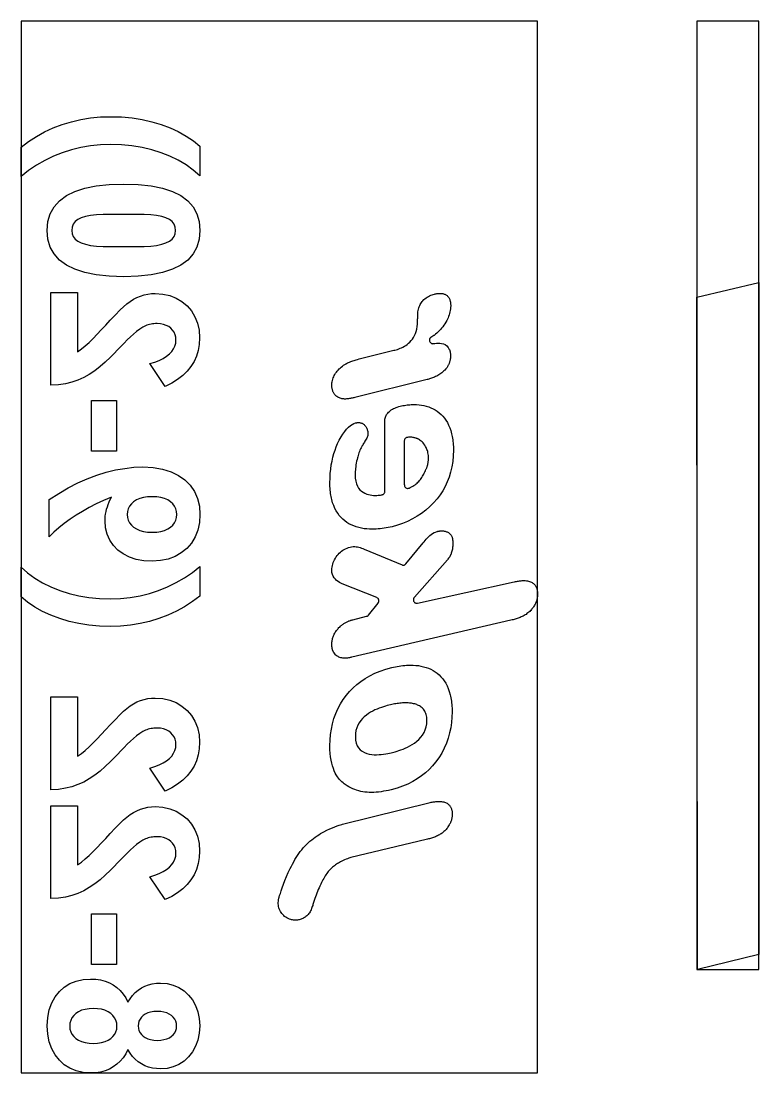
# Model space of a CAD drawing. Header units: millimetres. Extents: x 0 to 4977, y -2743 to 0.
# Drawn here: x 4050 to 4977, y -1320 to 0 of the extents above; entities that cross this region are included whole.
import ezdxf

# ---------------------------------------------------------------- set-up
doc = ezdxf.new("R2010")
doc.units = ezdxf.units.MM
for name, color, linetype in [('VINYL_WHITE_CUT', 7, 'Continuous'), ('VINYL_WHITE_ROLL', 1, 'Continuous'), ('VINYL_YELLOW_CUT', 7, 'Continuous'), ('VINYL_YELLOW_ROLL', 1, 'Continuous')]:
    doc.layers.add(name, color=color, linetype=linetype)

msp = doc.modelspace()

# ---------------------------------------------------------------- linework, layer by layer
at = {"layer": 'VINYL_WHITE_CUT'}
for points in [[(4113.3, -161.5), (4101.7, -165.2), (4090.5, -169.7), (4079.7, -174.9), (4069.3, -181), (4059.3, -187.7), (4049.9, -195.2), (4049.9, -158.2), (4059.3, -151.1), (4069.2, -144.7), (4079.5, -139), (4090.3, -134.1), (4101.5, -129.8), (4113.1, -126.3), (4125, -123.6), (4137.2, -121.6), (4149.6, -120.4), (4162.3, -120), (4176, -120.4), (4189.3, -121.6), (4202, -123.6), (4214.3, -126.3), (4225.9, -129.8), (4237, -134), (4247.4, -138.8), (4257.2, -144.3), (4266.3, -150.5), (4274.6, -157.2), (4274.6, -194.3), (4266.2, -187.1), (4257.2, -180.6), (4247.4, -174.7), (4236.9, -169.6), (4225.8, -165.2), (4214.2, -161.5), (4201.9, -158.6), (4189.2, -156.5), (4176, -155.2), (4162.3, -154.8), (4149.7, -155.2), (4137.3, -156.5), (4125.1, -158.6), (4113.3, -161.5)], [(4250.6, -306.3), (4240.1, -311.5), (4227.6, -315.6), (4213.3, -318.5), (4197, -320.2), (4178.8, -320.8), (4160.6, -320.2), (4144.3, -318.5), (4129.9, -315.6), (4117.4, -311.5), (4106.9, -306.3), (4098.2, -299.9), (4091.5, -292.3), (4086.6, -283.6), (4083.7, -273.7), (4082.8, -262.7), (4083.7, -251.6), (4086.6, -241.8), (4091.5, -233.1), (4098.2, -225.5), (4106.9, -219.1), (4117.4, -213.9), (4129.9, -209.8), (4144.3, -206.9), (4160.6, -205.2), (4178.8, -204.6), (4197, -205.2), (4213.3, -206.9), (4227.6, -209.8), (4240.1, -213.9), (4250.6, -219.1), (4259.2, -225.5), (4265.9, -233.1), (4270.7, -241.8), (4273.6, -251.6), (4274.6, -262.7), (4273.6, -273.7), (4270.7, -283.6), (4265.9, -292.3), (4259.2, -299.9), (4250.6, -306.3)], [(4226.5, -280.2), (4231.9, -278.5), (4236.2, -276.3), (4239.6, -273.7), (4242, -270.5), (4243.4, -266.9), (4243.9, -262.7), (4243.4, -258.5), (4242, -254.9), (4239.6, -251.7), (4236.2, -249.1), (4231.9, -247), (4226.5, -245.3), (4220.1, -244.1), (4212.7, -243.2), (4204.3, -242.7), (4194.8, -242.6), (4162.6, -242.6), (4153.1, -242.7), (4144.6, -243.2), (4137.2, -244.1), (4130.9, -245.3), (4125.5, -247), (4121.1, -249.1), (4117.8, -251.7), (4115.4, -254.9), (4113.9, -258.5), (4113.5, -262.7), (4113.9, -266.9), (4115.4, -270.5), (4117.8, -273.7), (4121.1, -276.3), (4125.5, -278.5), (4130.9, -280.2), (4137.2, -281.5), (4144.6, -282.4), (4153.1, -282.9), (4162.6, -283), (4194.8, -283), (4204.3, -282.9), (4212.7, -282.4), (4220.1, -281.5), (4226.5, -280.2)], [(4135.6, -443.4), (4128.7, -447.4), (4121.4, -450.7), (4113.7, -453.3), (4105.6, -455.3), (4096.9, -456.6), (4087.5, -457.1), (4087.5, -340.7), (4120.9, -340.7), (4120.9, -415), (4125.8, -411.5), (4130.6, -407.6), (4135.5, -403.2), (4140.4, -398.4), (4145.5, -393.1), (4150.7, -387.6), (4156.2, -381.7), (4161.9, -375.5), (4167.9, -369.1), (4174.3, -362.5), (4178.4, -358.5), (4182.6, -355), (4186.8, -351.9), (4191.1, -349.2), (4195.4, -346.9), (4199.9, -345.1), (4204.4, -343.7), (4209, -342.7), (4213.6, -342.1), (4218.5, -341.9), (4227.8, -342.6), (4236.6, -344.5), (4244.7, -347.7), (4251.9, -352), (4258.3, -357.4), (4263.8, -363.8), (4268.1, -371), (4271.4, -379.1), (4273.4, -388), (4274.1, -397.5), (4273.6, -405.7), (4272.4, -413.4), (4270.2, -420.6), (4267.2, -427.4), (4263.3, -433.7), (4258.6, -439.5), (4253, -445), (4246.5, -449.9), (4239.2, -454.5), (4230.9, -458.6), (4211.5, -429.9), (4217.7, -428), (4223.2, -425.8), (4228.2, -423.4), (4232.4, -420.7), (4236.1, -417.8), (4239.1, -414.7), (4241.4, -411.4), (4243.1, -407.8), (4244.1, -404.1), (4244.4, -400.2), (4244.1, -396.8), (4243.3, -393.6), (4242, -390.6), (4240.2, -387.9), (4238, -385.5), (4235.3, -383.5), (4232.2, -381.9), (4228.7, -380.7), (4224.9, -379.9), (4220.7, -379.6), (4218.7, -379.7), (4216.8, -379.8), (4214.9, -380), (4213.1, -380.4), (4211.3, -380.8), (4209.5, -381.2), (4207.9, -381.8), (4206.2, -382.5), (4204.6, -383.2), (4203, -384.1), (4198.9, -386.6), (4195, -389.5), (4191.1, -392.8), (4187.2, -396.3), (4183.3, -400.1), (4179.4, -404.1), (4175.3, -408.3), (4171.2, -412.6), (4166.9, -417), (4162.3, -421.6), (4155.7, -427.9), (4149.1, -433.7), (4142.4, -438.8), (4135.6, -443.4)], [(4563, -449.1), (4561.9, -449.4), (4560.8, -449.7), (4559.8, -450), (4468.9, -472.4), (4467.9, -472.7), (4466.8, -472.9), (4465.7, -473.1), (4464.6, -473.4), (4463.4, -473.6), (4462.2, -473.8), (4461, -474), (4459.8, -474.1), (4458.6, -474.2), (4457.4, -474.3), (4456.2, -474.3), (4455.1, -474.2), (4454, -474.1), (4452.9, -473.9), (4451.7, -473.7), (4450.7, -473.3), (4449.6, -472.9), (4448.5, -472.5), (4447.5, -471.9), (4446.5, -471.2), (4446.5, -471.2), (4445.9, -470.8), (4445.3, -470.3), (4444.8, -469.9), (4444.3, -469.3), (4443.9, -468.8), (4443.4, -468.2), (4443, -467.6), (4442.6, -467), (4442.2, -466.3), (4441.9, -465.6), (4441.6, -464.9), (4441.3, -464.1), (4441, -463.3), (4440.8, -462.5), (4440.6, -461.7), (4440.4, -460.8), (4440.3, -460), (4440.2, -459.1), (4440.1, -458.2), (4440.1, -457.3), (4440.2, -455.8), (4440.3, -454.2), (4440.6, -452.6), (4440.9, -451.1), (4441.4, -449.5), (4441.9, -447.9), (4442.5, -446.4), (4443.2, -444.9), (4444, -443.4), (4444.9, -441.9), (4445.9, -440.5), (4447, -439.2), (4448.1, -437.9), (4449.3, -436.6), (4450.6, -435.4), (4451.9, -434.2), (4453.4, -433.1), (4454.9, -432), (4456.5, -431), (4458.1, -430), (4458.2, -430), (4458.2, -430), (4458.2, -430), (4458.3, -430), (4458.3, -429.9), (4458.4, -429.9), (4458.4, -429.9), (4458.4, -429.9), (4458.5, -429.9), (4458.5, -429.8), (4459.8, -429.1), (4461.1, -428.5), (4462.5, -427.9), (4463.9, -427.3), (4465.2, -426.8), (4466.6, -426.4), (4468, -425.9), (4469.4, -425.5), (4470.8, -425.1), (4472.2, -424.7), (4474.6, -424), (4518, -413.2), (4519.4, -412.9), (4520.9, -412.4), (4522.5, -412), (4524.2, -411.4), (4525.9, -410.7), (4527.6, -410), (4529.4, -409.1), (4531.2, -408.1), (4533, -407), (4534.8, -405.8), (4536.5, -404.4), (4538.2, -402.8), (4539.8, -401), (4541.3, -399.1), (4542.7, -397), (4544, -394.7), (4545.1, -392.2), (4546.1, -389.5), (4546.8, -386.5), (4547.4, -383.3), (4547.4, -383.3), (4547.4, -383.3), (4547.4, -383.3), (4547.4, -383.2), (4547.4, -383.2), (4547.4, -383.2), (4547.4, -383.1), (4547.4, -383.1), (4547.5, -383.1), (4547.5, -383), (4547.5, -382.5), (4547.5, -381.9), (4547.6, -381.2), (4547.6, -380.3), (4547.7, -379.4), (4547.7, -378.4), (4547.8, -377.3), (4547.8, -376.2), (4547.9, -375), (4547.9, -373.9), (4548, -372.7), (4548, -371.6), (4548, -370.6), (4548.1, -369.5), (4548.1, -368.6), (4548.1, -367.7), (4548.2, -366.9), (4548.2, -366.2), (4548.3, -365.6), (4548.3, -365.2), (4548.3, -365.1), (4548.6, -363.3), (4548.9, -361.6), (4549.4, -360), (4549.9, -358.5), (4550.5, -357), (4551.2, -355.7), (4551.9, -354.4), (4552.7, -353.1), (4553.6, -352), (4554.5, -350.9), (4555.8, -349.6), (4557.1, -348.4), (4558.5, -347.4), (4560, -346.4), (4561.5, -345.6), (4563, -344.8), (4564.6, -344.1), (4566.1, -343.5), (4567.6, -343), (4569.1, -342.6), (4569.9, -342.5), (4570.6, -342.3), (4571.2, -342.2), (4571.9, -342.1), (4572.6, -342), (4573.3, -341.9), (4573.9, -341.9), (4574.6, -341.8), (4575.2, -341.8), (4575.9, -341.8), (4576.8, -341.8), (4577.8, -341.9), (4578.7, -342), (4579.6, -342.1), (4580.4, -342.3), (4581.3, -342.6), (4582.1, -342.9), (4582.8, -343.2), (4583.5, -343.6), (4584.2, -344), (4584.8, -344.5), (4585.4, -345.1), (4586, -345.7), (4586.5, -346.3), (4587, -347), (4587.4, -347.8), (4587.8, -348.6), (4588.2, -349.5), (4588.5, -350.4), (4588.8, -351.3), (4588.9, -351.9), (4589, -352.4), (4589.1, -353), (4589.2, -353.6), (4589.3, -354.2), (4589.3, -354.8), (4589.3, -355.4), (4589.4, -356.1), (4589.4, -356.7), (4589.4, -357.4), (4589.3, -359.4), (4589.2, -361.3), (4588.9, -363.2), (4588.5, -365.1), (4588, -367), (4587.5, -368.8), (4586.8, -370.6), (4586.1, -372.4), (4585.3, -374.2), (4584.5, -375.9), (4583.3, -377.9), (4582.1, -379.9), (4580.8, -381.8), (4579.4, -383.7), (4578, -385.4), (4576.6, -387.1), (4575, -388.7), (4573.5, -390.2), (4572, -391.7), (4570.4, -393), (4570, -393.3), (4569.7, -393.6), (4569.3, -393.8), (4568.9, -394.1), (4568.6, -394.4), (4568.2, -394.6), (4567.8, -394.8), (4567.5, -395.1), (4567.1, -395.3), (4566.7, -395.5), (4566.5, -395.7), (4566.2, -395.8), (4566, -396), (4565.8, -396.2), (4565.5, -396.3), (4565.3, -396.5), (4565.1, -396.6), (4564.9, -396.7), (4564.8, -396.9), (4564.6, -397), (4564.2, -397.2), (4563.8, -397.6), (4563.5, -397.9), (4563.3, -398.3), (4563, -398.7), (4562.9, -399.2), (4562.7, -399.6), (4562.7, -400.1), (4562.7, -400.6), (4562.7, -401.1), (4562.9, -401.8), (4563.1, -402.5), (4563.5, -403), (4563.9, -403.5), (4564.4, -404), (4564.9, -404.3), (4565.5, -404.6), (4566.2, -404.8), (4566.8, -404.9), (4567.5, -404.8), (4567.7, -404.8), (4567.9, -404.8), (4569.5, -404.5), (4571.4, -404.3), (4573.5, -404.2), (4575.7, -404.3), (4578, -404.6), (4580.3, -405.2), (4582.4, -406.1), (4584.5, -407.5), (4586.2, -409.5), (4587.7, -412), (4587.7, -412), (4587.7, -412), (4587.7, -412), (4587.7, -412), (4587.7, -412), (4587.7, -412), (4587.7, -412.1), (4587.7, -412.1), (4587.8, -412.1), (4587.8, -412.1), (4587.9, -412.5), (4588.1, -412.8), (4588.2, -413.2), (4588.3, -413.6), (4588.4, -414), (4588.5, -414.4), (4588.6, -414.8), (4588.7, -415.2), (4588.8, -415.6), (4588.9, -416), (4588.9, -416.5), (4589, -417), (4589, -417.4), (4589, -417.9), (4589.1, -418.4), (4589.1, -419), (4589.1, -419.5), (4589.1, -420), (4589.1, -420.5), (4589.1, -421.1), (4589.1, -421.8), (4589.1, -422.5), (4589, -423.3), (4588.9, -424), (4588.8, -424.8), (4588.7, -425.5), (4588.5, -426.2), (4588.3, -427), (4588.1, -427.7), (4587.9, -428.5), (4587.6, -429.2), (4587.3, -429.9), (4587, -430.6), (4586.7, -431.3), (4586.4, -432), (4586, -432.7), (4585.6, -433.3), (4585.2, -434), (4584.8, -434.6), (4584.4, -435.2), (4583.3, -436.6), (4582.1, -437.9), (4580.9, -439.1), (4579.7, -440.2), (4578.4, -441.3), (4577.1, -442.3), (4575.8, -443.2), (4574.5, -444), (4573.2, -444.8), (4571.9, -445.5), (4570.5, -446.2), (4569.2, -446.8), (4567.9, -447.3), (4566.6, -447.8), (4565.4, -448.3), (4564.2, -448.7), (4563, -449.1)], [(4169.6, -539.8), (4138.4, -539.8), (4138.4, -476.3), (4169.6, -476.3), (4169.6, -539.8)], [(4494.6, -595.2), (4496.5, -595.2), (4498.3, -595.1), (4499.9, -595), (4501.3, -594.8), (4502.6, -594.6), (4503.2, -594.5), (4503.9, -594.3), (4504.5, -594), (4505, -593.7), (4505.5, -593.2), (4505.9, -592.7), (4506.2, -592.2), (4506.5, -591.6), (4506.6, -591), (4506.7, -590.3), (4506.7, -502.4), (4506.7, -501), (4506.9, -499.7), (4507.1, -498.4), (4507.5, -497.2), (4507.9, -496), (4508.4, -494.9), (4509, -493.9), (4509.7, -492.8), (4510.5, -491.9), (4511.3, -491), (4512.4, -489.9), (4513.6, -489), (4514.8, -488), (4516.2, -487.2), (4517.6, -486.4), (4519.2, -485.7), (4520.8, -485), (4522.4, -484.4), (4524.2, -483.8), (4526, -483.3), (4527.7, -482.9), (4529.4, -482.6), (4531.2, -482.3), (4532.9, -482), (4534.6, -481.8), (4536.4, -481.6), (4538.1, -481.4), (4539.9, -481.3), (4541.6, -481.2), (4543.3, -481.2), (4546.5, -481.3), (4549.7, -481.5), (4552.8, -481.9), (4555.8, -482.5), (4558.8, -483.3), (4561.8, -484.2), (4564.6, -485.3), (4567.3, -486.6), (4570, -488), (4572.5, -489.7), (4575, -491.5), (4577.3, -493.6), (4579.5, -495.9), (4581.5, -498.3), (4583.4, -501), (4585.2, -503.9), (4586.8, -507), (4588.2, -510.4), (4589.5, -514), (4590.6, -517.8), (4591, -519.6), (4591.4, -521.5), (4591.7, -523.4), (4592, -525.4), (4592.3, -527.4), (4592.5, -529.5), (4592.6, -531.6), (4592.8, -533.8), (4592.8, -536), (4592.9, -538.3), (4592.6, -545.6), (4592, -552.7), (4590.8, -559.4), (4589.3, -566), (4587.4, -572.2), (4585.1, -578.2), (4582.4, -583.9), (4579.4, -589.4), (4576, -594.5), (4572.4, -599.4), (4568, -604.5), (4563.2, -609.3), (4558.2, -613.7), (4552.8, -617.8), (4547.2, -621.5), (4541.3, -624.8), (4535.2, -627.8), (4528.9, -630.4), (4522.5, -632.6), (4515.9, -634.5), (4513.4, -635.1), (4510.9, -635.6), (4508.4, -636.1), (4505.9, -636.5), (4503.4, -636.8), (4500.9, -637.1), (4498.5, -637.4), (4496, -637.5), (4493.5, -637.7), (4491.1, -637.7), (4487.5, -637.6), (4484, -637.4), (4480.6, -637), (4477.2, -636.4), (4473.9, -635.6), (4470.7, -634.7), (4467.6, -633.6), (4464.6, -632.3), (4461.7, -630.8), (4459, -629.1), (4456.4, -627.3), (4454, -625.2), (4451.7, -623), (4449.5, -620.5), (4447.5, -617.7), (4445.6, -614.8), (4444, -611.6), (4442.5, -608.1), (4441.2, -604.5), (4440.1, -600.5), (4439.7, -598.7), (4439.3, -596.8), (4438.9, -594.8), (4438.6, -592.8), (4438.4, -590.7), (4438.1, -588.5), (4438, -586.3), (4437.8, -584.1), (4437.8, -581.7), (4437.7, -579.4), (4437.9, -573.5), (4438.2, -567.8), (4438.8, -562.4), (4439.5, -557.1), (4440.4, -552.1), (4441.6, -547.3), (4442.8, -542.7), (4444.2, -538.3), (4445.7, -534.2), (4447.4, -530.3), (4449.5, -525.9), (4451.7, -521.9), (4454, -518.3), (4456.3, -515.1), (4458.7, -512.2), (4461, -509.8), (4463.4, -507.7), (4465.7, -506.2), (4467.9, -505), (4470, -504.3), (4470.4, -504.2), (4470.7, -504.1), (4471, -504.1), (4471.4, -504), (4471.7, -503.9), (4472.1, -503.9), (4472.4, -503.9), (4472.8, -503.8), (4473.1, -503.8), (4473.5, -503.8), (4474.3, -503.9), (4475.1, -503.9), (4475.9, -504.1), (4476.7, -504.3), (4477.4, -504.5), (4478.1, -504.8), (4478.8, -505.1), (4479.4, -505.5), (4480.1, -506), (4480.7, -506.4), (4481.3, -507), (4481.8, -507.6), (4482.4, -508.2), (4482.9, -508.8), (4483.3, -509.6), (4483.7, -510.3), (4484.1, -511.1), (4484.5, -511.9), (4484.7, -512.8), (4485, -513.7), (4485.1, -514.2), (4485.2, -514.6), (4485.3, -515.1), (4485.3, -515.5), (4485.4, -516), (4485.4, -516.5), (4485.5, -517), (4485.5, -517.5), (4485.5, -518), (4485.5, -518.5), (4485.4, -519.3), (4485.2, -520.2), (4484.9, -521.2), (4484.4, -522.2), (4483.9, -523.4), (4483.3, -524.6), (4482.5, -525.8), (4481.8, -527.1), (4481, -528.5), (4480.2, -529.8), (4479.9, -530.3), (4479.6, -530.7), (4479.4, -531.2), (4479.1, -531.6), (4478.9, -532.1), (4478.6, -532.5), (4478.4, -532.9), (4478.2, -533.2), (4478, -533.6), (4477.8, -533.9), (4477, -535.4), (4476.2, -536.9), (4475.5, -538.4), (4474.8, -540), (4474.2, -541.7), (4473.6, -543.3), (4473.1, -545), (4472.6, -546.7), (4472.2, -548.3), (4471.8, -550), (4471.3, -552.4), (4470.8, -554.7), (4470.4, -557), (4470.1, -559.2), (4469.9, -561.3), (4469.7, -563.3), (4469.5, -565.1), (4469.4, -566.8), (4469.4, -568.3), (4469.3, -569.6), (4469.5, -573.8), (4470.1, -577.4), (4471, -580.7), (4472.3, -583.5), (4473.8, -586), (4475.5, -588.1), (4477.4, -589.9), (4479.5, -591.4), (4481.8, -592.6), (4484.1, -593.6), (4486.2, -594.2), (4488.4, -594.7), (4490.5, -595), (4492.6, -595.2), (4494.6, -595.2)], [(4541.7, -522.5), (4540.7, -522.3), (4539.8, -522.2), (4538.8, -522.2), (4537.7, -522.2), (4536.5, -522.3), (4535.1, -522.5), (4534.5, -522.6), (4533.9, -522.8), (4533.3, -523.1), (4532.8, -523.5), (4532.3, -523.9), (4531.9, -524.4), (4531.6, -524.9), (4531.3, -525.5), (4531.2, -526.1), (4531.1, -526.8), (4531.1, -582.1), (4531.2, -582.1), (4531.2, -582.2), (4531.2, -582.4), (4531.3, -582.5), (4531.3, -582.7), (4531.3, -582.9), (4531.3, -583), (4531.3, -583.2), (4531.4, -583.4), (4531.4, -583.5), (4531.5, -583.7), (4531.8, -584.3), (4532.2, -584.9), (4532.7, -585.3), (4533.2, -585.7), (4533.8, -586), (4534.4, -586.2), (4535.1, -586.4), (4535.7, -586.4), (4536.4, -586.3), (4537.1, -586), (4538.7, -585.3), (4540.3, -584.6), (4541.8, -583.8), (4543.2, -582.9), (4544.6, -581.9), (4545.9, -580.9), (4547.1, -579.9), (4548.3, -578.7), (4549.4, -577.6), (4550.4, -576.4), (4551.4, -575.2), (4552.3, -573.9), (4553.2, -572.6), (4554, -571.3), (4554.8, -570), (4555.6, -568.6), (4556.3, -567.2), (4557, -565.7), (4557.7, -564.3), (4558.4, -562.7), (4558.7, -562.1), (4559, -561.5), (4559.3, -560.8), (4559.5, -560.1), (4559.8, -559.5), (4560, -558.8), (4560.2, -558.1), (4560.4, -557.4), (4560.5, -556.7), (4560.7, -556), (4560.8, -555.2), (4561, -554.5), (4561.1, -553.8), (4561.2, -553), (4561.3, -552.3), (4561.4, -551.5), (4561.5, -550.7), (4561.5, -550), (4561.5, -549.2), (4561.5, -548.4), (4561.5, -546.7), (4561.4, -545), (4561.2, -543.4), (4560.9, -541.8), (4560.5, -540.3), (4560.1, -538.9), (4559.6, -537.5), (4559.1, -536.3), (4558.5, -535), (4557.9, -533.9), (4556.9, -532.2), (4555.8, -530.7), (4554.7, -529.3), (4553.5, -528.1), (4552.3, -527.1), (4551.2, -526.2), (4550.1, -525.5), (4549.1, -524.8), (4548.2, -524.4), (4547.4, -524.1), (4547.4, -524), (4547.3, -524), (4547.3, -524), (4547.3, -524), (4547.2, -524), (4547.2, -524), (4547.1, -524), (4547.1, -523.9), (4547.1, -523.9), (4547, -523.9), (4546.7, -523.8), (4546.4, -523.7), (4546.1, -523.7), (4546, -523.6), (4545.8, -523.6), (4545.7, -523.6), (4545.7, -523.6), (4545.6, -523.6), (4545.6, -523.6), (4545.6, -523.6), (4544.5, -523.2), (4543.5, -522.9), (4542.6, -522.7), (4541.7, -522.5)], [(4157.4, -612.6), (4158.3, -609.6), (4159.3, -606.6), (4160.5, -603.5), (4161.8, -600.5), (4163.3, -597.4), (4153.6, -601.6), (4144.3, -606), (4135.4, -610.6), (4127, -615.3), (4119, -620.2), (4111.4, -625.2), (4104.2, -630.4), (4097.5, -635.8), (4091.2, -641.4), (4085.3, -647.2), (4085.3, -600.6), (4097.2, -592.8), (4109.2, -585.8), (4121.2, -579.6), (4133.1, -574.3), (4145, -569.8), (4156.9, -566.1), (4168.6, -563.3), (4180.2, -561.3), (4191.6, -560), (4202.7, -559.6), (4215.7, -560.3), (4227.5, -562.3), (4238.2, -565.6), (4247.5, -570.1), (4255.6, -575.7), (4262.3, -582.5), (4267.6, -590.2), (4271.4, -599), (4273.8, -608.7), (4274.6, -619.2), (4273.9, -629.4), (4271.8, -638.9), (4268.4, -647.4), (4263.8, -655.1), (4258, -661.8), (4251.1, -667.4), (4243.3, -671.8), (4234.5, -675.1), (4224.9, -677.1), (4214.5, -677.8), (4204.1, -677.2), (4194.5, -675.5), (4185.9, -672.6), (4178.1, -668.7), (4171.4, -663.9), (4165.8, -658.1), (4161.3, -651.5), (4158.1, -644.1), (4156, -636), (4155.4, -627.3), (4155.4, -624.4), (4155.7, -621.5), (4156.1, -618.6), (4156.7, -615.6), (4157.4, -612.6)], [(4237.5, -635.2), (4240.4, -632.7), (4242.7, -629.8), (4244.3, -626.5), (4245.3, -623), (4245.6, -619.2), (4245.3, -615.4), (4244.3, -611.9), (4242.7, -608.7), (4240.4, -605.7), (4237.5, -603.2), (4234.1, -601), (4230, -599.3), (4225.4, -598), (4220.2, -597.2), (4214.5, -596.9), (4208.7, -597.2), (4203.5, -598), (4198.9, -599.3), (4194.8, -601), (4191.3, -603.2), (4188.4, -605.7), (4186.1, -608.7), (4184.4, -611.9), (4183.4, -615.4), (4183, -619.2), (4183.4, -623), (4184.4, -626.5), (4186.1, -629.8), (4188.4, -632.7), (4191.3, -635.2), (4194.8, -637.4), (4198.9, -639.2), (4203.5, -640.5), (4208.7, -641.2), (4214.5, -641.5), (4220.2, -641.2), (4225.4, -640.5), (4230, -639.2), (4234.1, -637.4), (4237.5, -635.2)], [(4670.3, -750.5), (4669, -750.9), (4667.7, -751.2), (4666.4, -751.5), (4665.1, -751.8), (4465.1, -798.3), (4465, -798.4), (4464.2, -798.6), (4463.3, -798.8), (4462.3, -799), (4461.2, -799.2), (4460, -799.3), (4458.8, -799.5), (4457.6, -799.5), (4456.3, -799.6), (4455, -799.5), (4453.8, -799.4), (4452.6, -799.2), (4451.4, -799), (4450.2, -798.6), (4449, -798.2), (4447.9, -797.6), (4446.8, -796.9), (4445.7, -796.1), (4444.7, -795.2), (4443.8, -794.2), (4442.9, -793), (4442.6, -792.6), (4442.4, -792.1), (4442.1, -791.7), (4441.9, -791.2), (4441.7, -790.8), (4441.5, -790.3), (4441.3, -789.8), (4441.2, -789.3), (4441, -788.8), (4440.9, -788.2), (4440.7, -787.7), (4440.6, -787.1), (4440.5, -786.5), (4440.4, -785.9), (4440.3, -785.3), (4440.2, -784.7), (4440.2, -784), (4440.1, -783.4), (4440.1, -782.7), (4440.1, -782.1), (4440.1, -780.8), (4440.2, -779.5), (4440.4, -778.3), (4440.5, -777.1), (4440.8, -775.9), (4441.1, -774.8), (4441.4, -773.7), (4441.7, -772.6), (4442.1, -771.5), (4442.6, -770.5), (4443.2, -769.3), (4443.8, -768.1), (4444.5, -767), (4445.2, -765.9), (4445.9, -764.9), (4446.7, -763.9), (4447.5, -763), (4448.3, -762.1), (4449.1, -761.2), (4449.9, -760.5), (4450, -760.4), (4450.9, -759.5), (4451.8, -758.7), (4452.6, -758), (4453.5, -757.3), (4454.3, -756.7), (4455.2, -756.1), (4456, -755.6), (4456.8, -755.1), (4457.6, -754.6), (4458.4, -754.2), (4459.2, -753.8), (4460.1, -753.5), (4460.9, -753.1), (4461.7, -752.8), (4462.5, -752.5), (4463.4, -752.3), (4464.2, -752), (4465, -751.7), (4465.8, -751.5), (4466.6, -751.2), (4483.7, -747), (4484, -746.9), (4484.3, -746.9), (4484.6, -746.8), (4484.8, -746.6), (4485.1, -746.5), (4485.3, -746.3), (4485.6, -746.2), (4485.8, -746), (4486, -745.7), (4486.3, -745.5), (4498.2, -730.3), (4498.3, -730.2), (4498.4, -730.1), (4498.4, -730), (4498.5, -729.8), (4498.6, -729.7), (4498.7, -729.6), (4498.7, -729.5), (4498.8, -729.3), (4498.9, -729.2), (4499, -729.1), (4499.2, -728.4), (4499.2, -727.7), (4499.2, -727), (4499.1, -726.4), (4498.9, -725.8), (4498.6, -725.2), (4498.2, -724.6), (4497.7, -724.2), (4497.1, -723.8), (4496.5, -723.5), (4453.1, -706.3), (4451.4, -705.4), (4449.7, -704.5), (4448, -703.3), (4446.2, -702), (4444.6, -700.5), (4443.2, -698.8), (4441.9, -696.8), (4441, -694.5), (4440.3, -691.8), (4440.1, -688.8), (4440.2, -687), (4440.4, -685.1), (4440.8, -683.2), (4441.3, -681.4), (4441.9, -679.5), (4442.7, -677.7), (4443.6, -675.9), (4444.6, -674.1), (4445.7, -672.4), (4446.9, -670.8), (4448.2, -669.3), (4449.5, -667.9), (4451, -666.5), (4452.5, -665.3), (4454.1, -664.1), (4455.7, -663.1), (4457.5, -662.1), (4459.3, -661.3), (4461.1, -660.6), (4463, -660.1), (4465, -659.7), (4467, -659.5), (4468.9, -659.5), (4470.7, -659.6), (4472.5, -659.9), (4474.2, -660.3), (4475.9, -660.8), (4477.5, -661.4), (4479.1, -662), (4480.7, -662.6), (4480.8, -662.7), (4480.9, -662.8), (4528.3, -682.5), (4528.8, -682.7), (4529.3, -682.8), (4529.8, -682.8), (4530.4, -682.8), (4530.9, -682.7), (4531.4, -682.5), (4531.9, -682.3), (4532.4, -682), (4532.8, -681.7), (4533.2, -681.3), (4555, -654.7), (4555.2, -654.5), (4555.3, -654.3), (4555.5, -654.1), (4555.6, -654), (4555.7, -653.9), (4555.8, -653.8), (4555.9, -653.7), (4555.9, -653.6), (4555.9, -653.6), (4555.9, -653.6), (4556, -653.6), (4556, -653.5), (4556, -653.5), (4557.3, -651.9), (4558.7, -650.3), (4560.2, -648.7), (4561.7, -647.2), (4563.2, -645.7), (4564.9, -644.3), (4566.6, -643.1), (4568.5, -642), (4570.4, -641.2), (4572.5, -640.5), (4572.8, -640.4), (4573.2, -640.3), (4573.5, -640.3), (4573.9, -640.2), (4574.3, -640.2), (4574.7, -640.1), (4575, -640), (4575.4, -640), (4575.8, -639.9), (4576.2, -639.9), (4577.2, -639.8), (4578.3, -639.8), (4579.3, -639.9), (4580.3, -639.9), (4581.3, -640.1), (4582.3, -640.2), (4583.2, -640.5), (4584.2, -640.8), (4585.1, -641.1), (4585.9, -641.5), (4586.7, -642), (4587.4, -642.5), (4588.1, -643.1), (4588.7, -643.7), (4589.3, -644.4), (4589.8, -645.2), (4590.3, -646), (4590.7, -646.9), (4591.1, -647.8), (4591.4, -648.9), (4591.5, -649.1), (4591.5, -649.4), (4591.6, -649.7), (4591.6, -649.9), (4591.7, -650.2), (4591.7, -650.5), (4591.8, -650.8), (4591.8, -651.1), (4591.8, -651.4), (4591.9, -651.7), (4592, -653.1), (4592, -654.6), (4592, -656), (4592, -657.5), (4592, -658.8), (4591.8, -660.2), (4591.7, -661.5), (4591.5, -662.8), (4591.2, -664.1), (4590.9, -665.3), (4590.6, -666.5), (4590.2, -667.7), (4589.8, -668.8), (4589.3, -670), (4588.7, -671.1), (4588.2, -672.2), (4587.5, -673.2), (4586.8, -674.2), (4586, -675.2), (4585.2, -676.2), (4543.8, -723.1), (4543.5, -723.5), (4543.3, -723.8), (4543.1, -724.2), (4542.9, -724.6), (4542.7, -725), (4542.6, -725.4), (4542.6, -725.8), (4542.6, -726.3), (4542.6, -726.7), (4542.7, -727.2), (4542.9, -727.9), (4543.2, -728.5), (4543.5, -729), (4544, -729.5), (4544.5, -729.9), (4545.1, -730.2), (4545.7, -730.4), (4546.4, -730.6), (4547.1, -730.6), (4547.7, -730.5), (4669.3, -703.8), (4669.4, -703.7), (4670.8, -703.4), (4672.1, -703.1), (4673.3, -702.9), (4674.6, -702.7), (4675.8, -702.5), (4676.9, -702.4), (4678, -702.3), (4679.1, -702.2), (4680.2, -702.1), (4681.2, -702.1), (4682.8, -702.2), (4684.4, -702.3), (4685.9, -702.5), (4687.2, -702.8), (4688.5, -703.2), (4689.6, -703.6), (4690.7, -704.1), (4691.7, -704.6), (4692.6, -705.2), (4693.4, -705.9), (4694.1, -706.5), (4694.7, -707.2), (4695.3, -708), (4695.8, -708.7), (4696.3, -709.5), (4696.7, -710.4), (4697.1, -711.2), (4697.4, -712), (4697.6, -712.9), (4697.9, -713.7), (4698, -714.3), (4698.1, -714.8), (4698.2, -715.4), (4698.3, -716), (4698.4, -716.5), (4698.5, -717), (4698.5, -717.6), (4698.5, -718.1), (4698.5, -718.6), (4698.5, -719.1), (4698.5, -720.2), (4698.4, -721.2), (4698.3, -722.3), (4698.1, -723.4), (4697.9, -724.5), (4697.7, -725.6), (4697.4, -726.6), (4697, -727.7), (4696.7, -728.7), (4696.2, -729.7), (4695.8, -730.8), (4695.3, -731.8), (4694.7, -732.9), (4694.1, -733.9), (4693.5, -734.9), (4692.9, -735.8), (4692.2, -736.8), (4691.5, -737.7), (4690.7, -738.6), (4689.9, -739.5), (4689.9, -739.5), (4689.9, -739.6), (4689.8, -739.6), (4689.8, -739.6), (4689.8, -739.6), (4689.8, -739.6), (4689.8, -739.6), (4689.8, -739.6), (4689.8, -739.6), (4689.7, -739.6), (4688.6, -740.8), (4687.5, -741.8), (4686.4, -742.7), (4685.2, -743.6), (4684, -744.5), (4682.9, -745.2), (4681.7, -745.9), (4680.5, -746.6), (4679.3, -747.2), (4678, -747.8), (4676.8, -748.3), (4675.5, -748.8), (4674.2, -749.3), (4672.9, -749.7), (4671.6, -750.1), (4670.3, -750.5)], [(4211.2, -718.2), (4222.7, -714.5), (4233.9, -710), (4244.8, -704.7), (4255.2, -698.7), (4265.1, -691.9), (4274.6, -684.4), (4274.6, -721.5), (4265.2, -728.5), (4255.3, -734.9), (4244.9, -740.6), (4234.1, -745.6), (4222.9, -749.9), (4211.3, -753.4), (4199.4, -756.1), (4187.2, -758.1), (4174.8, -759.3), (4162.1, -759.7), (4148.4, -759.3), (4135.1, -758.1), (4122.4, -756.1), (4110.2, -753.4), (4098.5, -749.9), (4087.4, -745.7), (4077, -740.9), (4067.2, -735.4), (4058.2, -729.2), (4049.9, -722.4), (4049.9, -685.4), (4058.2, -692.6), (4067.3, -699.1), (4077, -705), (4087.5, -710.1), (4098.6, -714.5), (4110.3, -718.2), (4122.5, -721.1), (4135.2, -723.2), (4148.5, -724.5), (4162.1, -724.9), (4174.7, -724.5), (4187.1, -723.2), (4199.3, -721.1), (4211.2, -718.2)], [(4494.2, -818.5), (4500.9, -815.7), (4507.9, -813.3), (4515.4, -811.3), (4517.7, -810.7), (4520, -810.2), (4522.4, -809.8), (4524.7, -809.4), (4527, -809), (4529.4, -808.7), (4531.7, -808.5), (4534, -808.4), (4536.4, -808.3), (4538.7, -808.2), (4542.1, -808.3), (4545.5, -808.5), (4548.9, -808.9), (4552.1, -809.5), (4555.3, -810.2), (4558.5, -811.1), (4561.5, -812.2), (4564.4, -813.5), (4567.2, -814.9), (4569.9, -816.6), (4572.5, -818.5), (4574.9, -820.5), (4577.2, -822.8), (4579.4, -825.3), (4581.4, -828), (4583.2, -831), (4584.9, -834.2), (4586.4, -837.7), (4587.7, -841.4), (4588.8, -845.3), (4589.2, -847.2), (4589.6, -849.2), (4590, -851.2), (4590.3, -853.3), (4590.6, -855.4), (4590.8, -857.6), (4590.9, -859.9), (4591.1, -862.2), (4591.1, -864.6), (4591.2, -867), (4591, -873.6), (4590.4, -880.2), (4589.4, -886.8), (4588.1, -893.4), (4586.3, -899.9), (4584, -906.3), (4581.4, -912.5), (4578.2, -918.6), (4574.6, -924.6), (4570.5, -930.2), (4566.7, -934.8), (4562.4, -939.2), (4557.8, -943.4), (4552.9, -947.3), (4547.5, -950.9), (4541.8, -954.3), (4535.7, -957.4), (4529.1, -960.1), (4522.2, -962.5), (4514.8, -964.6), (4511.5, -965.4), (4508.3, -966.1), (4505.1, -966.6), (4502, -967.1), (4498.9, -967.5), (4495.9, -967.8), (4492.9, -968), (4490, -968), (4487.2, -968), (4484.4, -967.8), (4481.7, -967.6), (4479, -967.2), (4476.4, -966.7), (4473.9, -966.1), (4471.3, -965.3), (4468.9, -964.5), (4466.4, -963.5), (4464, -962.3), (4461.6, -961.1), (4459.2, -959.7), (4459.2, -959.6), (4458, -958.9), (4456.8, -958), (4455.5, -957.1), (4454.2, -956), (4452.8, -954.8), (4451.4, -953.4), (4449.9, -951.9), (4448.5, -950.1), (4447.1, -948.2), (4445.8, -946.1), (4444.5, -943.7), (4443.2, -941), (4442.1, -938), (4441, -934.8), (4440.1, -931.3), (4439.3, -927.5), (4438.6, -923.4), (4438.2, -919), (4437.8, -914.3), (4437.7, -909.1), (4437.9, -902.2), (4438.6, -895.3), (4439.6, -888.5), (4441, -881.9), (4442.8, -875.4), (4445.1, -869.1), (4447.8, -863), (4450.9, -857), (4454.4, -851.3), (4458.4, -845.9), (4462.4, -841.2), (4466.8, -836.8), (4471.5, -832.5), (4476.6, -828.6), (4482.1, -824.9), (4488, -821.6), (4494.2, -818.5)], [(4135.6, -951), (4128.7, -954.9), (4121.4, -958.2), (4113.7, -960.9), (4105.6, -962.8), (4096.9, -964.1), (4087.5, -964.7), (4087.5, -848.2), (4120.9, -848.2), (4120.9, -922.5), (4125.8, -919.1), (4130.6, -915.2), (4135.5, -910.8), (4140.4, -905.9), (4145.5, -900.7), (4150.7, -895.1), (4156.2, -889.2), (4161.9, -883.1), (4167.9, -876.7), (4174.3, -870.1), (4178.4, -866.1), (4182.6, -862.5), (4186.8, -859.4), (4191.1, -856.8), (4195.4, -854.5), (4199.9, -852.7), (4204.4, -851.3), (4209, -850.3), (4213.6, -849.7), (4218.5, -849.5), (4227.8, -850.1), (4236.6, -852.1), (4244.7, -855.3), (4251.9, -859.6), (4258.3, -865), (4263.8, -871.3), (4268.1, -878.6), (4271.4, -886.7), (4273.4, -895.6), (4274.1, -905.1), (4273.6, -913.3), (4272.4, -921), (4270.2, -928.2), (4267.2, -934.9), (4263.3, -941.3), (4258.6, -947.1), (4253, -952.5), (4246.5, -957.5), (4239.2, -962.1), (4230.9, -966.2), (4211.5, -937.5), (4217.7, -935.6), (4223.2, -933.4), (4228.2, -931), (4232.4, -928.3), (4236.1, -925.4), (4239.1, -922.3), (4241.4, -918.9), (4243.1, -915.4), (4244.1, -911.7), (4244.4, -907.8), (4244.1, -904.4), (4243.3, -901.2), (4242, -898.2), (4240.2, -895.5), (4238, -893.1), (4235.3, -891.1), (4232.2, -889.4), (4228.7, -888.2), (4224.9, -887.5), (4220.7, -887.2), (4218.7, -887.3), (4216.8, -887.4), (4214.9, -887.6), (4213.1, -887.9), (4211.3, -888.3), (4209.5, -888.8), (4207.9, -889.4), (4206.2, -890), (4204.6, -890.8), (4203, -891.6), (4198.9, -894.2), (4195, -897.1), (4191.1, -900.3), (4187.2, -903.8), (4183.3, -907.6), (4179.4, -911.6), (4175.3, -915.8), (4171.2, -920.2), (4166.9, -924.6), (4162.3, -929.1), (4155.7, -935.5), (4149.1, -941.2), (4142.4, -946.4), (4135.6, -951)], [(4510.3, -919.1), (4512.5, -918.7), (4514.5, -918.2), (4516.2, -917.8), (4517.9, -917.4), (4519.8, -916.9), (4522, -916.3), (4524.4, -915.5), (4526.9, -914.7), (4529.6, -913.6), (4532.4, -912.5), (4535.3, -911.2), (4538.2, -909.7), (4541, -908), (4544, -906), (4546.8, -903.8), (4549.4, -901.5), (4551.8, -898.8), (4554, -896), (4555.9, -892.8), (4557.4, -889.4), (4558.5, -885.8), (4559.3, -881.8), (4559.5, -877.6), (4559.4, -875.6), (4559.3, -873.7), (4559, -872), (4558.6, -870.3), (4558.1, -868.8), (4557.5, -867.4), (4556.9, -866.1), (4556.1, -864.9), (4555.3, -863.7), (4554.3, -862.7), (4553.4, -861.8), (4552.4, -860.9), (4551.3, -860.2), (4550.2, -859.5), (4549.1, -858.8), (4547.9, -858.3), (4546.7, -857.8), (4545.5, -857.4), (4544.3, -857), (4543, -856.7), (4542.9, -856.6), (4541.6, -856.3), (4540.3, -856.1), (4539, -855.9), (4537.6, -855.8), (4536.2, -855.7), (4534.7, -855.6), (4533.3, -855.6), (4531.8, -855.6), (4530.2, -855.6), (4528.7, -855.7), (4527.1, -855.8), (4525.6, -856), (4524, -856.2), (4522.3, -856.4), (4520.6, -856.7), (4518.9, -857), (4517.2, -857.3), (4515.4, -857.7), (4513.7, -858.1), (4511.8, -858.5), (4509.7, -859.1), (4507.4, -859.7), (4504.9, -860.4), (4502.4, -861.3), (4499.7, -862.2), (4497, -863.3), (4494.2, -864.5), (4491.5, -865.8), (4488.8, -867.4), (4486.2, -869), (4483.5, -870.9), (4480.9, -873.1), (4478.6, -875.4), (4476.4, -877.9), (4474.5, -880.6), (4472.8, -883.6), (4471.5, -886.8), (4470.5, -890.2), (4469.9, -893.9), (4469.7, -897.9), (4469.9, -902.2), (4470.8, -906), (4472, -909.3), (4473.8, -912.1), (4475.9, -914.4), (4478.3, -916.3), (4481.1, -917.8), (4484, -919), (4487.2, -919.8), (4490.5, -920.3), (4493.4, -920.6), (4496.4, -920.6), (4499.4, -920.5), (4502.3, -920.3), (4505.1, -920), (4507.8, -919.6), (4510.3, -919.1)], [(4135.6, -1087.3), (4128.7, -1091.3), (4121.4, -1094.6), (4113.7, -1097.2), (4105.6, -1099.2), (4096.9, -1100.5), (4087.5, -1101), (4087.5, -984.6), (4120.9, -984.6), (4120.9, -1058.9), (4125.8, -1055.4), (4130.6, -1051.5), (4135.5, -1047.1), (4140.4, -1042.3), (4145.5, -1037), (4150.7, -1031.5), (4156.2, -1025.6), (4161.9, -1019.4), (4167.9, -1013), (4174.3, -1006.4), (4178.4, -1002.4), (4182.6, -998.9), (4186.8, -995.8), (4191.1, -993.1), (4195.4, -990.9), (4199.9, -989), (4204.4, -987.6), (4209, -986.6), (4213.6, -986), (4218.5, -985.8), (4227.8, -986.5), (4236.6, -988.4), (4244.7, -991.6), (4251.9, -995.9), (4258.3, -1001.3), (4263.8, -1007.7), (4268.1, -1014.9), (4271.4, -1023), (4273.4, -1031.9), (4274.1, -1041.5), (4273.6, -1049.6), (4272.4, -1057.3), (4270.2, -1064.5), (4267.2, -1071.3), (4263.3, -1077.6), (4258.6, -1083.5), (4253, -1088.9), (4246.5, -1093.8), (4239.2, -1098.4), (4230.9, -1102.5), (4211.5, -1073.8), (4217.7, -1071.9), (4223.2, -1069.7), (4228.2, -1067.3), (4232.4, -1064.6), (4236.1, -1061.7), (4239.1, -1058.6), (4241.4, -1055.3), (4243.1, -1051.8), (4244.1, -1048), (4244.4, -1044.1), (4244.1, -1040.7), (4243.3, -1037.5), (4242, -1034.5), (4240.2, -1031.8), (4238, -1029.4), (4235.3, -1027.4), (4232.2, -1025.8), (4228.7, -1024.6), (4224.9, -1023.8), (4220.7, -1023.6), (4218.7, -1023.6), (4216.8, -1023.7), (4214.9, -1024), (4213.1, -1024.3), (4211.3, -1024.7), (4209.5, -1025.1), (4207.9, -1025.7), (4206.2, -1026.4), (4204.6, -1027.1), (4203, -1028), (4198.9, -1030.5), (4195, -1033.4), (4191.1, -1036.7), (4187.2, -1040.2), (4183.3, -1044), (4179.4, -1048), (4175.3, -1052.2), (4171.2, -1056.5), (4166.9, -1060.9), (4162.3, -1065.5), (4155.7, -1071.8), (4149.1, -1077.6), (4142.4, -1082.8), (4135.6, -1087.3)], [(4421.4, -1094.5), (4420.5, -1096.7), (4419.7, -1099), (4418.9, -1101.2), (4418.1, -1103.4), (4417.9, -1104), (4417.7, -1104.6), (4417.5, -1105.1), (4417.3, -1105.6), (4417.2, -1106.1), (4417, -1106.6), (4416.9, -1107), (4416.8, -1107.4), (4416.6, -1107.9), (4416.5, -1108.3), (4416.1, -1109.7), (4415.6, -1111.1), (4415.2, -1112.5), (4414.7, -1113.8), (4414.1, -1115.2), (4413.5, -1116.5), (4412.9, -1117.7), (4412.1, -1118.9), (4411.3, -1120.1), (4410.3, -1121.3), (4409.5, -1122.1), (4408.6, -1122.9), (4407.7, -1123.7), (4406.7, -1124.4), (4405.7, -1125), (4404.7, -1125.6), (4403.6, -1126.2), (4402.6, -1126.7), (4401.5, -1127.1), (4400.3, -1127.4), (4399.2, -1127.7), (4398.1, -1127.9), (4396.9, -1128.1), (4395.7, -1128.2), (4394.5, -1128.2), (4393.3, -1128.2), (4392.1, -1128.1), (4390.9, -1128), (4389.7, -1127.7), (4388.5, -1127.4), (4386.9, -1126.9), (4385.2, -1126.2), (4383.7, -1125.4), (4382.3, -1124.5), (4380.9, -1123.5), (4379.7, -1122.4), (4378.5, -1121.2), (4377.4, -1120), (4376.5, -1118.6), (4375.6, -1117.2), (4374.8, -1115.7), (4374.2, -1114.2), (4373.7, -1112.6), (4373.3, -1111), (4373, -1109.3), (4372.9, -1107.7), (4372.8, -1106), (4373, -1104.3), (4373.2, -1102.6), (4373.6, -1100.8), (4374, -1099.6), (4374.6, -1097.5), (4375.5, -1094.8), (4376.6, -1091.4), (4377.9, -1087.5), (4379.5, -1083.2), (4381.3, -1078.6), (4383.3, -1073.6), (4385.5, -1068.5), (4388, -1063.4), (4389.3, -1060.6), (4390.8, -1057.8), (4392.3, -1055), (4393.8, -1052.3), (4395.4, -1049.6), (4397.1, -1047), (4398.8, -1044.5), (4400.5, -1042.1), (4402.4, -1039.8), (4404.2, -1037.6), (4406.3, -1035.4), (4408.4, -1033.2), (4410.5, -1031.2), (4412.7, -1029.3), (4414.9, -1027.5), (4417.1, -1025.7), (4419.3, -1024.1), (4421.6, -1022.6), (4423.8, -1021.1), (4426, -1019.7), (4430, -1017.5), (4433.9, -1015.4), (4437.5, -1013.7), (4441, -1012.2), (4444.1, -1011), (4446.9, -1009.9), (4449.3, -1009.1), (4451.2, -1008.5), (4452.7, -1008.1), (4453.6, -1007.9), (4563.5, -980.7), (4564.8, -980.4), (4566, -980.1), (4567.3, -979.9), (4568.4, -979.7), (4569.6, -979.6), (4570.7, -979.4), (4571.8, -979.3), (4572.8, -979.2), (4573.8, -979.2), (4574.8, -979.2), (4576.4, -979.2), (4577.9, -979.4), (4579.3, -979.6), (4580.6, -979.8), (4581.8, -980.2), (4582.9, -980.6), (4583.9, -981), (4584.8, -981.6), (4585.7, -982.1), (4586.4, -982.7), (4587.1, -983.4), (4587.8, -984), (4588.3, -984.7), (4588.8, -985.5), (4589.3, -986.2), (4589.7, -987), (4590, -987.8), (4590.3, -988.6), (4590.6, -989.4), (4590.8, -990.2), (4590.9, -990.7), (4591.1, -991.3), (4591.1, -991.8), (4591.2, -992.3), (4591.3, -992.8), (4591.3, -993.3), (4591.4, -993.8), (4591.4, -994.3), (4591.4, -994.8), (4591.4, -995.3), (4591.4, -996.3), (4591.3, -997.4), (4591.2, -998.4), (4591, -999.5), (4590.8, -1000.5), (4590.6, -1001.6), (4590.3, -1002.6), (4590, -1003.6), (4589.6, -1004.6), (4589.2, -1005.6), (4589, -1006.1), (4588.6, -1006.8), (4588.1, -1007.7), (4587.4, -1008.8), (4586.7, -1009.9), (4586, -1011.1), (4585.2, -1012.3), (4584.4, -1013.4), (4583.6, -1014.4), (4583, -1015.2), (4581.9, -1016.2), (4580.8, -1017.2), (4579.7, -1018.1), (4578.6, -1019), (4577.4, -1019.8), (4576.3, -1020.5), (4575.2, -1021.2), (4574, -1021.8), (4572.9, -1022.4), (4571.7, -1023), (4570.5, -1023.5), (4569.2, -1024), (4568, -1024.4), (4566.7, -1024.9), (4565.4, -1025.3), (4564.1, -1025.7), (4562.8, -1026), (4561.4, -1026.4), (4560.1, -1026.7), (4558.8, -1027), (4464.2, -1049.7), (4462.9, -1050.1), (4461.4, -1050.6), (4459.8, -1051.2), (4458, -1051.9), (4456.2, -1052.7), (4454.4, -1053.5), (4452.7, -1054.4), (4451.1, -1055.2), (4449.7, -1055.9), (4448.5, -1056.6), (4447.2, -1057.3), (4446, -1058.2), (4444.7, -1059), (4443.4, -1059.9), (4442.2, -1060.9), (4441, -1061.9), (4439.8, -1062.9), (4438.7, -1064), (4437.5, -1065.1), (4436.5, -1066.2), (4435.5, -1067.3), (4434.6, -1068.5), (4433.7, -1069.8), (4432.7, -1071.2), (4431.8, -1072.7), (4430.9, -1074.2), (4430, -1075.8), (4429, -1077.5), (4428.1, -1079.3), (4427.3, -1081), (4426.2, -1083.2), (4425.2, -1085.4), (4424.2, -1087.6), (4423.2, -1089.9), (4422.3, -1092.2), (4421.4, -1094.5)], [(4169.6, -1183.7), (4138.4, -1183.7), (4138.4, -1120.2), (4169.6, -1120.2), (4169.6, -1183.7)], [(4201.1, -1308.7), (4197.1, -1306), (4193.3, -1302.8), (4189.9, -1299.2), (4186.8, -1295.1), (4184, -1290.6), (4181.3, -1296), (4178.1, -1300.9), (4174.4, -1305.3), (4170.3, -1309.1), (4165.7, -1312.4), (4160.8, -1315.1), (4155.4, -1317.2), (4149.7, -1318.8), (4143.6, -1319.7), (4137.2, -1320), (4127.9, -1319.3), (4119.2, -1317.3), (4111.3, -1314.1), (4104.2, -1309.7), (4098, -1304.1), (4092.7, -1297.4), (4088.5, -1289.7), (4085.4, -1281), (4083.4, -1271.4), (4082.8, -1260.9), (4083.4, -1250.4), (4085.4, -1240.9), (4088.5, -1232.2), (4092.7, -1224.5), (4098, -1217.9), (4104.2, -1212.3), (4111.3, -1207.9), (4119.2, -1204.7), (4127.9, -1202.7), (4137.2, -1202.1), (4143.6, -1202.4), (4149.7, -1203.3), (4155.4, -1204.8), (4160.8, -1206.9), (4165.7, -1209.6), (4170.3, -1212.8), (4174.4, -1216.6), (4178.1, -1221), (4181.3, -1225.8), (4184, -1231.2), (4186.8, -1226.8), (4189.9, -1222.7), (4193.3, -1219.1), (4197, -1216), (4201, -1213.3), (4205.2, -1211.2), (4209.8, -1209.4), (4214.7, -1208.2), (4219.8, -1207.5), (4225.2, -1207.2), (4233.4, -1207.9), (4241, -1209.8), (4248.1, -1212.8), (4254.6, -1217), (4260.2, -1222.2), (4265.1, -1228.3), (4269, -1235.4), (4271.9, -1243.2), (4273.7, -1251.7), (4274.3, -1260.9), (4273.7, -1270.1), (4271.9, -1278.7), (4269, -1286.5), (4265.1, -1293.6), (4260.2, -1299.7), (4254.6, -1305), (4248.1, -1309.2), (4241, -1312.3), (4233.4, -1314.2), (4225.2, -1314.8), (4219.8, -1314.6), (4214.8, -1313.9), (4209.9, -1312.6), (4205.4, -1310.9), (4201.1, -1308.7)], [(4118.8, -1245.3), (4116, -1247.9), (4113.8, -1250.8), (4112.3, -1254), (4111.3, -1257.4), (4111, -1261.2), (4111.3, -1264.9), (4112.3, -1268.3), (4113.8, -1271.5), (4116, -1274.3), (4118.8, -1276.8), (4122.1, -1279), (4126, -1280.7), (4130.4, -1281.9), (4135.3, -1282.7), (4140.6, -1283), (4146.1, -1282.7), (4151, -1281.9), (4155.4, -1280.7), (4159.3, -1279), (4162.6, -1276.8), (4165.3, -1274.3), (4167.5, -1271.5), (4169.1, -1268.3), (4170, -1264.9), (4170.3, -1261.2), (4170, -1257.4), (4169, -1253.9), (4167.4, -1250.7), (4165.3, -1247.8), (4162.5, -1245.2), (4159.2, -1243.1), (4155.3, -1241.4), (4150.9, -1240.1), (4146, -1239.4), (4140.6, -1239.1), (4135.3, -1239.4), (4130.4, -1240.2), (4126, -1241.4), (4122.1, -1243.2), (4118.8, -1245.3)], [(4203.3, -1247.9), (4201.1, -1250), (4199.3, -1252.3), (4198, -1255), (4197.3, -1257.8), (4197, -1260.9), (4197.3, -1264), (4198, -1266.8), (4199.3, -1269.5), (4201.1, -1271.9), (4203.3, -1273.9), (4205.9, -1275.7), (4209.1, -1277.1), (4212.6, -1278.2), (4216.6, -1278.8), (4220.9, -1279.1), (4225.4, -1278.8), (4229.4, -1278.2), (4233, -1277.2), (4236.1, -1275.8), (4238.8, -1274), (4241.1, -1272), (4242.8, -1269.6), (4244.1, -1266.9), (4244.9, -1264), (4245.1, -1260.9), (4244.9, -1257.8), (4244.1, -1255), (4242.8, -1252.3), (4241, -1250), (4238.7, -1247.9), (4236, -1246.1), (4232.9, -1244.7), (4229.3, -1243.6), (4225.3, -1243), (4220.9, -1242.8), (4216.6, -1243), (4212.6, -1243.6), (4209.1, -1244.7), (4205.9, -1246.1), (4203.3, -1247.9)]]:
    msp.add_lwpolyline(points, close=True, dxfattribs=at)
at = {"layer": 'VINYL_WHITE_ROLL'}
msp.add_lwpolyline([(4049.9, -1320), (4698.5, -1320), (4698.5, 0), (4049.9, 0)], close=True, dxfattribs=at)
at = {"layer": 'VINYL_YELLOW_CUT'}
msp.add_lwpolyline([(4976.5, -327.9), (4976.5, -1171.3), (4899.2, -1190), (4898.5, -346.7), (4976.5, -327.9)], close=True, dxfattribs=at)
at = {"layer": 'VINYL_YELLOW_ROLL'}
msp.add_lwpolyline([(4898.5, -1190), (4976.5, -1190), (4976.5, 0), (4898.5, 0)], close=True, dxfattribs=at)

doc.saveas('drawing.dxf')
